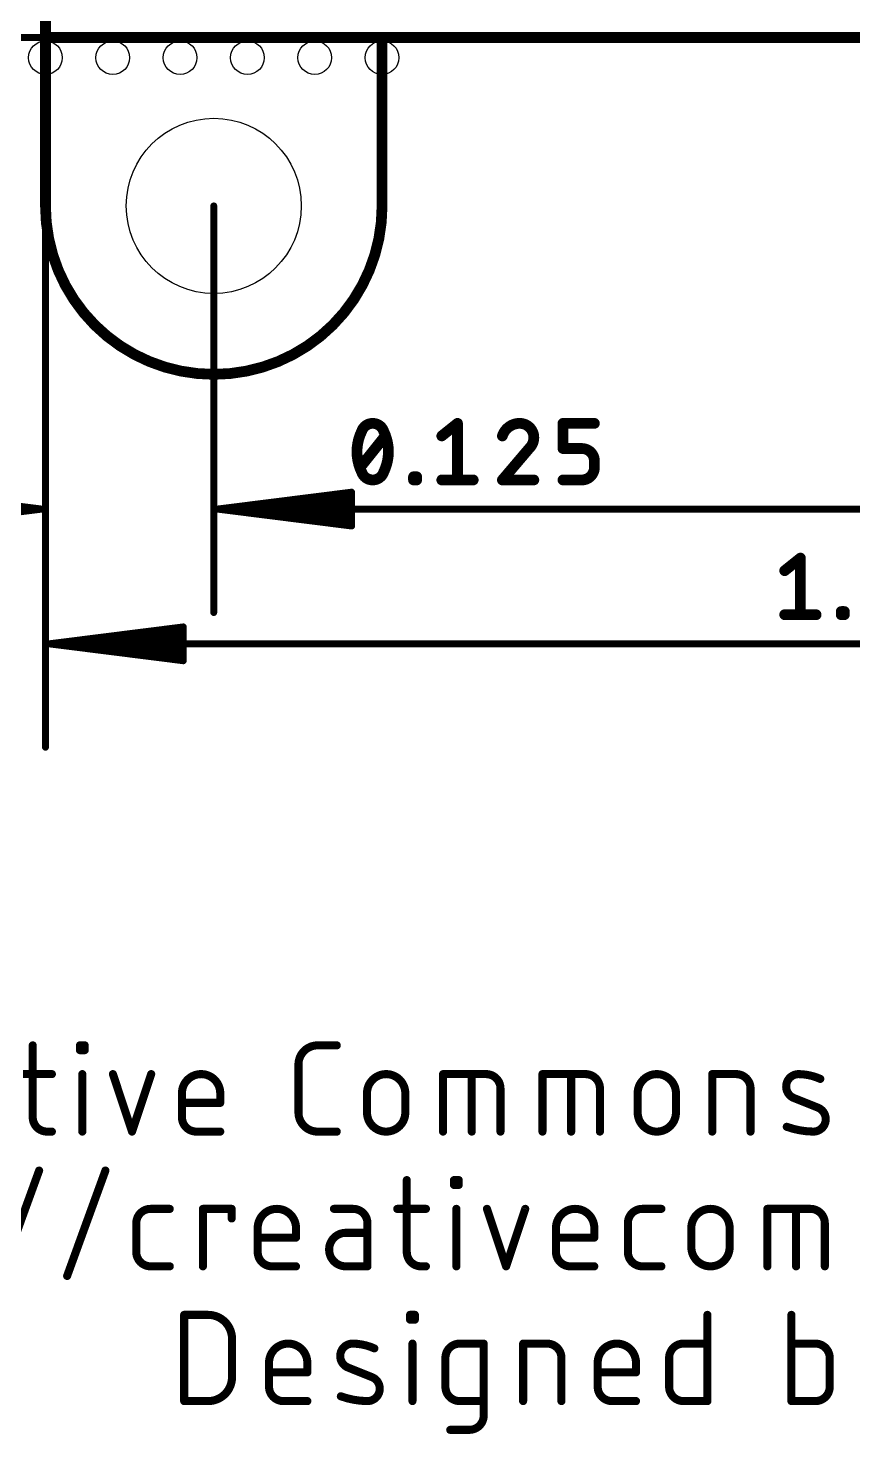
# Model space of a CAD drawing. Extents: x -29.2 to 57.4, y -20 to 37.1.
# Drawn here: x -0.33 to 15.23, y -19.97 to 6.53 of the extents above; entities that cross this region are included whole.
import ezdxf

# ---------------------------------------------------------------- set-up
doc = ezdxf.new("R2010")
doc.units = 0
for name, color, linetype in [('1', 12, 'CONTINUOUS'), ('16', 132, 'CONTINUOUS'), ('20', 31, 'CONTINUOUS'), ('23', 53, 'CONTINUOUS'), ('47', 253, 'CONTINUOUS'), ('51', 53, 'CONTINUOUS')]:
    doc.layers.add(name, color=color, linetype=linetype)

msp = doc.modelspace()

# ---------------------------------------------------------------- linework, layer by layer
at = {"layer": '1', "const_width": 0.2032}
for points in [[(0, 6.35), (0, 26.67)], [(35.56, 6.35), (0, 6.35)]]:
    msp.add_lwpolyline(points, dxfattribs=at)
at = {"layer": '1', "const_width": 0.1016}
for points in [[(0, 6.4008, 1), (0, 6.2992)], [(-0.0508, 6.35, 1), (0.0508, 6.35)]]:
    msp.add_lwpolyline(points, format="xyb", dxfattribs=at)
at = {"layer": '16', "const_width": 0.2032}
for points in [[(0, 6.35), (0, 26.67)], [(35.56, 6.35), (0, 6.35)]]:
    msp.add_lwpolyline(points, dxfattribs=at)
at = {"layer": '16', "const_width": 0.1016}
for points in [[(0, 6.4008, 1), (0, 6.2992)], [(-0.0508, 6.35, 1), (0.0508, 6.35)]]:
    msp.add_lwpolyline(points, format="xyb", dxfattribs=at)
at = {"layer": '20', "const_width": 0.2032}
for points in [[(0, 3.175), (0, 29.845)], [(6.35, 6.35), (6.35, 3.175)], [(29.21, 6.35), (6.35, 6.35)]]:
    msp.add_lwpolyline(points, dxfattribs=at)
at = {"layer": '20'}
for points, const_width in [([(6.4008, 6.35, 1), (6.2992, 6.35)], 0.1016), ([(6.35, 6.4008, 1), (6.35, 6.2992)], 0.1016), ([(0, 3.175, 0.4142), (3.175, 0)], 0.2032), ([(0.0508, 3.175, 1), (-0.0508, 3.175)], 0.1016), ([(-0.0508, 3.175, 1), (0.0508, 3.175)], 0.1016), ([(3.175, 0, 0.4142), (6.35, 3.175)], 0.2032), ([(6.4008, 3.175, 1), (6.2992, 3.175)], 0.1016), ([(6.2992, 3.175, 1), (6.4008, 3.175)], 0.1016), ([(3.175, 0.0508, 1), (3.175, -0.0508)], 0.1016), ([(3.175, -0.0508, 1), (3.175, 0.0508)], 0.1016)]:
    msp.add_lwpolyline(points, format="xyb", dxfattribs=dict(at, const_width=const_width))
for centre, radius in [((0, 5.969), 0.3175), ((1.27, 5.969), 0.3175), ((2.54, 5.969), 0.3175), ((3.81, 5.969), 0.3175), ((5.08, 5.969), 0.3175), ((6.35, 5.969), 0.3175), ((3.175, 3.175), 1.651)]:
    msp.add_circle(centre, radius, dxfattribs=at)
at = {"layer": '23'}
msp.add_point((3.175, 3.175), dxfattribs=at)
at = {"layer": '47'}
for points, const_width in [([(0, 6.35), (-9.57, 6.35)], 0.13), ([(6.35, 6.35), (-7.03, 6.35)], 0.13), ([(0, 6.35), (0, -7.03)], 0.13), ([(0, 3.175), (0, -4.49)], 0.13), ([(3.175, 3.175), (3.175, -4.49)], 0.13), ([(3.175, 3.175), (3.175, -4.49)], 0.13), ([(5.9359, -1.7538), (6.41, -1.1612)], 0.2032), ([(7.4768, -1.1612), (7.7731, -0.9241)], 0.2032), ([(7.7731, -0.9241), (7.7731, -1.9909)], 0.2032), ([(9.7628, -1.3982), (9.7628, -0.9241)], 0.2032), ([(9.7628, -0.9241), (10.3555, -0.9241)], 0.2032), ([(9.1236, -1.3982), (8.6198, -1.9909)], 0.2032), ([(10.1184, -1.3982), (9.7628, -1.3982)], 0.2032), ([(10.3555, -1.7538), (10.3555, -1.6353)], 0.2032), ([(6.9434, -1.9909), (6.9434, -1.9316)], 0.2032), ([(6.9434, -1.9316), (7.0027, -1.9316)], 0.2032), ([(7.0027, -1.9316), (7.0027, -1.9909)], 0.2032), ([(7.0027, -1.9909), (6.9434, -1.9909)], 0.2032), ([(7.4768, -1.9909), (8.0695, -1.9909)], 0.2032), ([(8.6198, -1.9909), (9.2125, -1.9909)], 0.2032), ([(9.7628, -1.9909), (10.1184, -1.9909)], 0.2032), ([(-0.065, -2.54), (-2.6, -2.2208)], 0.13), ([(-0.065, -2.54), (-2.6, -2.28)], 0.13), ([(-0.065, -2.54), (-2.6, -2.41)], 0.13), ([(3.24, -2.54), (5.775, -2.2208)], 0.13), ([(3.24, -2.54), (5.775, -2.2208)], 0.13), ([(3.24, -2.54), (5.775, -2.28)], 0.13), ([(3.24, -2.54), (5.775, -2.28)], 0.13), ([(3.24, -2.54), (5.775, -2.41)], 0.13), ([(3.24, -2.54), (5.775, -2.41)], 0.13), ([(5.775, -2.2208), (5.775, -2.8592)], 0.13), ([(5.775, -2.2208), (5.775, -2.8592)], 0.13), ([(-0.065, -2.54), (-5.2, -2.54)], 0.13), ([(-2.6, -2.8592), (-0.065, -2.54)], 0.13), ([(-2.6, -2.67), (-0.065, -2.54)], 0.13), ([(-2.6, -2.8), (-0.065, -2.54)], 0.13), ([(3.24, -2.54), (10.3183, -2.54)], 0.13), ([(5.775, -2.8592), (3.24, -2.54)], 0.13), ([(5.775, -2.67), (3.24, -2.54)], 0.13), ([(5.775, -2.8), (3.24, -2.54)], 0.13), ([(3.24, -2.54), (32.32, -2.54)], 0.13), ([(5.775, -2.8592), (3.24, -2.54)], 0.13), ([(5.775, -2.67), (3.24, -2.54)], 0.13), ([(5.775, -2.8), (3.24, -2.54)], 0.13), ([(13.9453, -3.7012), (14.2416, -3.4641)], 0.2032), ([(14.2416, -3.4641), (14.2416, -4.5309)], 0.2032), ([(13.9453, -4.5309), (14.538, -4.5309)], 0.2032), ([(15.0121, -4.5309), (15.0121, -4.4716)], 0.2032), ([(15.0121, -4.4716), (15.0714, -4.4716)], 0.2032), ([(15.0714, -4.5309), (15.0121, -4.5309)], 0.2032), ([(15.0714, -4.4716), (15.0714, -4.5309)], 0.2032), ([(0.065, -5.08), (2.6, -4.7608)], 0.13), ([(0.065, -5.08), (2.6, -4.82)], 0.13), ([(2.6, -4.7608), (2.6, -5.3992)], 0.13), ([(0.065, -5.08), (2.6, -4.95)], 0.13), ([(0.065, -5.08), (35.495, -5.08)], 0.13), ([(2.6, -5.3992), (0.065, -5.08)], 0.13), ([(2.6, -5.21), (0.065, -5.08)], 0.13), ([(2.6, -5.34), (0.065, -5.08)], 0.13)]:
    msp.add_lwpolyline(points, dxfattribs=dict(at, const_width=const_width))
for points, const_width in [([(0.0325, 6.35, 1), (-0.0325, 6.35)], 0.065), ([(0, 6.3175, 1), (0, 6.3825)], 0.065), ([(6.35, 6.3175, 1), (6.35, 6.3825)], 0.065), ([(0.0325, 3.175, 1), (-0.0325, 3.175)], 0.065), ([(3.2075, 3.175, 1), (3.1425, 3.175)], 0.065), ([(3.2075, 3.175, 1), (3.1425, 3.175)], 0.065), ([(5.9655, -1.0723, 0.1139), (5.8766, -1.4575)], 0.2032), ([(6.1729, -0.9241, 0.3205), (5.9655, -1.0723)], 0.2032), ([(5.9174, -1.0558, 1), (6.0136, -1.0887)], 0.1016), ([(6.0112, -1.0945, 1), (5.9198, -1.05)], 0.1016), ([(6.3804, -1.0723, 0.3205), (6.1729, -0.9241)], 0.2032), ([(6.1729, -0.8733, 1), (6.1729, -0.9749)], 0.1016), ([(6.1729, -0.9749, 1), (6.1729, -0.8733)], 0.1016), ([(6.4693, -1.4575, 0.1139), (6.3804, -1.0723)], 0.2032), ([(6.426, -1.05, 1), (6.3347, -1.0945)], 0.1016), ([(6.3323, -1.0887, 1), (6.4284, -1.0558)], 0.1016), ([(6.4497, -1.1929, 1), (6.3703, -1.1294)], 0.1016), ([(7.8239, -0.9241, 1), (7.7223, -0.9241)], 0.1016), ([(7.8049, -0.9638, 1), (7.7414, -0.8844)], 0.1016), ([(8.9458, -0.9241, 0.3252), (8.6198, -1.1612)], 0.2032), ([(9.2125, -1.1908, 0.4142), (8.9458, -0.9241)], 0.2032), ([(8.9458, -0.8733, 1), (8.9458, -0.9749)], 0.1016), ([(8.9458, -0.9749, 1), (8.9458, -0.8733)], 0.1016), ([(9.8136, -0.9241, 1), (9.712, -0.9241)], 0.1016), ([(9.7628, -0.8733, 1), (9.7628, -0.9749)], 0.1016), ([(10.3555, -0.9749, 1), (10.3555, -0.8733)], 0.1016), ([(7.4451, -1.1215, 1), (7.5085, -1.2008)], 0.1016), ([(8.5715, -1.1455, 1), (8.6681, -1.1768)], 0.1016), ([(9.0885, -1.3614, 1), (9.1586, -1.435)], 0.1016), ([(9.1236, -1.3982, 0.2053), (9.2125, -1.1908)], 0.2032), ([(9.1623, -1.4311, 1), (9.0848, -1.3653)], 0.1016), ([(9.2633, -1.1908, 1), (9.1617, -1.1908)], 0.1016), ([(9.1617, -1.1908, 1), (9.2633, -1.1908)], 0.1016), ([(9.7628, -1.3474, 1), (9.7628, -1.449)], 0.1016), ([(10.3555, -1.6353, 0.4142), (10.1184, -1.3982)], 0.2032), ([(10.1184, -1.3474, 1), (10.1184, -1.449)], 0.1016), ([(10.1184, -1.449, 1), (10.1184, -1.3474)], 0.1016), ([(5.8766, -1.4575, 0.1139), (5.9655, -1.8427)], 0.2032), ([(5.9274, -1.4575, 1), (5.8258, -1.4575)], 0.1016), ([(5.8258, -1.4575, 1), (5.9274, -1.4575)], 0.1016), ([(6.3804, -1.8427, 0.1139), (6.4693, -1.4575)], 0.2032), ([(6.5201, -1.4575, 1), (6.4185, -1.4575)], 0.1016), ([(6.4185, -1.4575, 1), (6.5201, -1.4575)], 0.1016), ([(9.712, -1.3982, 1), (9.8136, -1.3982)], 0.1016), ([(10.4063, -1.6353, 1), (10.3047, -1.6353)], 0.1016), ([(10.3047, -1.6353, 1), (10.4063, -1.6353)], 0.1016), ([(5.8962, -1.7221, 1), (5.9755, -1.7856)], 0.1016), ([(5.9655, -1.8427, 0.3205), (6.1729, -1.9909)], 0.2032), ([(6.0136, -1.8263, 1), (5.9174, -1.8592)], 0.1016), ([(5.9198, -1.865, 1), (6.0112, -1.8205)], 0.1016), ([(6.1729, -1.9909, 0.3205), (6.3804, -1.8427)], 0.2032), ([(6.3347, -1.8205, 1), (6.426, -1.865)], 0.1016), ([(6.4284, -1.8592, 1), (6.3323, -1.8263)], 0.1016), ([(6.9942, -1.9316, 1), (6.8926, -1.9316)], 0.1016), ([(6.9434, -1.8808, 1), (6.9434, -1.9824)], 0.1016), ([(7.0535, -1.9316, 1), (6.9519, -1.9316)], 0.1016), ([(7.0027, -1.9824, 1), (7.0027, -1.8808)], 0.1016), ([(10.1184, -1.9909, 0.4142), (10.3555, -1.7538)], 0.2032), ([(10.4063, -1.7538, 1), (10.3047, -1.7538)], 0.1016), ([(10.3047, -1.7538, 1), (10.4063, -1.7538)], 0.1016), ([(6.1729, -1.9401, 1), (6.1729, -2.0417)], 0.1016), ([(6.1729, -2.0417, 1), (6.1729, -1.9401)], 0.1016), ([(6.9434, -1.9401, 1), (6.9434, -2.0417)], 0.1016), ([(6.8926, -1.9909, 1), (6.9942, -1.9909)], 0.1016), ([(6.9519, -1.9909, 1), (7.0535, -1.9909)], 0.1016), ([(7.0027, -2.0417, 1), (7.0027, -1.9401)], 0.1016), ([(7.4768, -1.9401, 1), (7.4768, -2.0417)], 0.1016), ([(7.7223, -1.9909, 1), (7.8239, -1.9909)], 0.1016), ([(8.0695, -2.0417, 1), (8.0695, -1.9401)], 0.1016), ([(8.6198, -1.9401, 1), (8.6198, -2.0417)], 0.1016), ([(8.5811, -1.958, 1), (8.6585, -2.0238)], 0.1016), ([(9.2125, -2.0417, 1), (9.2125, -1.9401)], 0.1016), ([(9.7628, -1.9401, 1), (9.7628, -2.0417)], 0.1016), ([(10.1184, -1.9401, 1), (10.1184, -2.0417)], 0.1016), ([(10.1184, -2.0417, 1), (10.1184, -1.9401)], 0.1016), ([(5.8075, -2.2208, 1), (5.7425, -2.2208)], 0.065), ([(5.8075, -2.2208, 1), (5.7425, -2.2208)], 0.065), ([(5.7791, -2.253, 1), (5.7709, -2.1885)], 0.065), ([(5.7791, -2.253, 1), (5.7709, -2.1885)], 0.065), ([(5.7783, -2.3123, 1), (5.7717, -2.2477)], 0.065), ([(5.7783, -2.3123, 1), (5.7717, -2.2477)], 0.065), ([(5.7767, -2.4425, 1), (5.7733, -2.3775)], 0.065), ([(5.7767, -2.4425, 1), (5.7733, -2.3775)], 0.065), ([(-0.0609, -2.5722, 1), (-0.0691, -2.5078)], 0.065), ([(-0.0691, -2.5722, 1), (-0.0609, -2.5078)], 0.065), ([(-0.0617, -2.5723, 1), (-0.0683, -2.5077)], 0.065), ([(-0.0683, -2.5723, 1), (-0.0617, -2.5077)], 0.065), ([(-0.0667, -2.5725, 1), (-0.0633, -2.5075)], 0.065), ([(-0.0633, -2.5725, 1), (-0.0667, -2.5075)], 0.065), ([(-0.065, -2.5725, 1), (-0.065, -2.5075)], 0.065), ([(3.24, -2.5075, 1), (3.24, -2.5725)], 0.065), ([(3.2441, -2.5078, 1), (3.2359, -2.5722)], 0.065), ([(3.2383, -2.5075, 1), (3.2417, -2.5725)], 0.065), ([(3.2417, -2.5075, 1), (3.2383, -2.5725)], 0.065), ([(3.2433, -2.5077, 1), (3.2367, -2.5723)], 0.065), ([(3.24, -2.5075, 1), (3.24, -2.5725)], 0.065), ([(3.2441, -2.5078, 1), (3.2359, -2.5722)], 0.065), ([(3.2383, -2.5075, 1), (3.2417, -2.5725)], 0.065), ([(3.2417, -2.5075, 1), (3.2383, -2.5725)], 0.065), ([(3.2433, -2.5077, 1), (3.2367, -2.5723)], 0.065), ([(3.2367, -2.5077, 1), (3.2433, -2.5723)], 0.065), ([(3.2367, -2.5077, 1), (3.2433, -2.5723)], 0.065), ([(3.2359, -2.5078, 1), (3.2441, -2.5722)], 0.065), ([(3.2359, -2.5078, 1), (3.2441, -2.5722)], 0.065), ([(5.7733, -2.7025, 1), (5.7767, -2.6375)], 0.065), ([(5.7733, -2.7025, 1), (5.7767, -2.6375)], 0.065), ([(10.3183, -2.5725, 1), (10.3183, -2.5075)], 0.065), ([(5.7425, -2.8592, 1), (5.8075, -2.8592)], 0.065), ([(5.7425, -2.8592, 1), (5.8075, -2.8592)], 0.065), ([(5.7709, -2.8915, 1), (5.7791, -2.827)], 0.065), ([(5.7709, -2.8915, 1), (5.7791, -2.827)], 0.065), ([(5.7717, -2.8323, 1), (5.7783, -2.7677)], 0.065), ([(5.7717, -2.8323, 1), (5.7783, -2.7677)], 0.065), ([(14.2924, -3.4641, 1), (14.1908, -3.4641)], 0.1016), ([(14.2734, -3.5038, 1), (14.2099, -3.4244)], 0.1016), ([(13.9136, -3.6615, 1), (13.977, -3.7408)], 0.1016), ([(-0.0325, -4.49, 1), (0.0325, -4.49)], 0.065), ([(3.1425, -4.49, 1), (3.2075, -4.49)], 0.065), ([(3.1425, -4.49, 1), (3.2075, -4.49)], 0.065), ([(13.9453, -4.4801, 1), (13.9453, -4.5817)], 0.1016), ([(14.1908, -4.5309, 1), (14.2924, -4.5309)], 0.1016), ([(14.538, -4.5817, 1), (14.538, -4.4801)], 0.1016), ([(15.0629, -4.4716, 1), (14.9613, -4.4716)], 0.1016), ([(15.0121, -4.4208, 1), (15.0121, -4.5224)], 0.1016), ([(15.0121, -4.4801, 1), (15.0121, -4.5817)], 0.1016), ([(14.9613, -4.5309, 1), (15.0629, -4.5309)], 0.1016), ([(15.1222, -4.4716, 1), (15.0206, -4.4716)], 0.1016), ([(15.0206, -4.5309, 1), (15.1222, -4.5309)], 0.1016), ([(15.0714, -4.5224, 1), (15.0714, -4.4208)], 0.1016), ([(15.0714, -4.5817, 1), (15.0714, -4.4801)], 0.1016), ([(2.6325, -4.7608, 1), (2.5675, -4.7608)], 0.065), ([(2.6041, -4.793, 1), (2.5959, -4.7285)], 0.065), ([(2.6033, -4.8523, 1), (2.5967, -4.7877)], 0.065), ([(0.065, -5.0475, 1), (0.065, -5.1125)], 0.065), ([(0.0691, -5.0478, 1), (0.0609, -5.1122)], 0.065), ([(0.0633, -5.0475, 1), (0.0667, -5.1125)], 0.065), ([(0.0667, -5.0475, 1), (0.0633, -5.1125)], 0.065), ([(0.0683, -5.0477, 1), (0.0617, -5.1123)], 0.065), ([(0.0617, -5.0477, 1), (0.0683, -5.1123)], 0.065), ([(0.0609, -5.0478, 1), (0.0691, -5.1122)], 0.065), ([(2.6017, -4.9825, 1), (2.5983, -4.9175)], 0.065), ([(2.5967, -5.3723, 1), (2.6033, -5.3077)], 0.065), ([(2.5983, -5.2425, 1), (2.6017, -5.1775)], 0.065), ([(2.5675, -5.3992, 1), (2.6325, -5.3992)], 0.065), ([(2.5959, -5.4315, 1), (2.6041, -5.367)], 0.065), ([(-0.0325, -7.03, 1), (0.0325, -7.03)], 0.065)]:
    msp.add_lwpolyline(points, format="xyb", dxfattribs=dict(at, const_width=const_width))
at = {"layer": '51', "const_width": 0.1524}
for points in [[(-0.2403, -12.6492), (-0.2403, -14.0039)], [(0.6501, -12.7395), (0.6501, -12.6492)], [(0.6501, -12.6492), (0.7404, -12.6492)], [(0.7404, -12.7395), (0.6501, -12.7395)], [(0.7404, -12.6492), (0.7404, -12.7395)], [(5.1341, -12.6492), (5.4953, -12.6492)], [(4.7728, -13.9136), (4.7728, -13.0104)], [(-0.4209, -13.1911), (0.1209, -13.1911)], [(0.6953, -14.2748), (0.6953, -13.1911)], [(1.2719, -13.1911), (1.6331, -14.2748)], [(1.6331, -14.2748), (1.9944, -13.1911)], [(7.5001, -14.2748), (7.5001, -13.1911)], [(7.5001, -13.1911), (8.3129, -13.1911)], [(8.0419, -14.2748), (8.0419, -13.1911)], [(9.3758, -14.2748), (9.3758, -13.1911)], [(9.3758, -13.1911), (10.1886, -13.1911)], [(9.9177, -14.2748), (9.9177, -13.1911)], [(12.5785, -14.2748), (12.5785, -13.1911)], [(12.5785, -13.1911), (13.03, -13.1911)], [(2.5745, -14.0039), (2.5745, -13.5523)], [(3.297, -13.5523), (3.297, -13.7329)], [(6.0655, -13.9136), (6.0655, -13.5523)], [(6.788, -13.5523), (6.788, -13.9136)], [(8.5838, -13.462), (8.5838, -14.2748)], [(10.4596, -13.462), (10.4596, -14.2748)], [(11.1717, -13.9136), (11.1717, -13.5523)], [(11.8942, -13.5523), (11.8942, -13.9136)], [(13.301, -13.462), (13.301, -14.2748)], [(3.297, -13.7329), (2.5745, -13.7329)], [(14.5723, -13.8232), (14.1208, -13.6426)], [(0.0306, -14.2748), (0.1209, -14.2748)], [(3.297, -14.2748), (2.8454, -14.2748)], [(5.4953, -14.2748), (5.1341, -14.2748)], [(-0.8419, -16.9954), (-0.1194, -15.0086)], [(0.4086, -16.9954), (1.1311, -15.0086)], [(6.8162, -15.1892), (6.8162, -16.5439)], [(7.7066, -15.2795), (7.7066, -15.1892)], [(7.7066, -15.1892), (7.7969, -15.1892)], [(7.7969, -15.2795), (7.7066, -15.2795)], [(7.7969, -15.1892), (7.7969, -15.2795)], [(1.9839, -15.7311), (2.3451, -15.7311)], [(2.9702, -16.8148), (2.9702, -15.7311)], [(2.9702, -15.7311), (3.5121, -15.7311)], [(3.5121, -15.7311), (3.5121, -15.9117)], [(5.8027, -15.7311), (5.4415, -15.7311)], [(6.6356, -15.7311), (7.1774, -15.7311)], [(7.7518, -16.8148), (7.7518, -15.7311)], [(8.3284, -15.7311), (8.6897, -16.8148)], [(8.6897, -16.8148), (9.0509, -15.7311)], [(11.2584, -15.7311), (11.6197, -15.7311)], [(13.6187, -16.8148), (13.6187, -15.7311)], [(13.6187, -15.7311), (14.4315, -15.7311)], [(14.1606, -16.8148), (14.1606, -15.7311)], [(1.713, -16.5439), (1.713, -16.002)], [(4.0038, -16.5439), (4.0038, -16.0923)], [(4.7263, -16.0923), (4.7263, -16.2729)], [(6.0737, -16.1826), (5.6673, -16.1826)], [(6.0737, -16.8148), (6.0737, -16.002)], [(9.631, -16.5439), (9.631, -16.0923)], [(10.3535, -16.0923), (10.3535, -16.2729)], [(10.9875, -16.5439), (10.9875, -16.002)], [(12.1841, -16.4536), (12.1841, -16.0923)], [(12.9066, -16.0923), (12.9066, -16.4536)], [(14.7025, -16.002), (14.7025, -16.8148)], [(4.7263, -16.2729), (4.0038, -16.2729)], [(10.3535, -16.2729), (9.631, -16.2729)], [(2.3451, -16.8148), (1.9839, -16.8148)], [(4.7263, -16.8148), (4.2747, -16.8148)], [(5.6673, -16.8148), (6.0737, -16.8148)], [(7.0871, -16.8148), (7.1774, -16.8148)], [(10.3535, -16.8148), (9.9019, -16.8148)], [(11.6197, -16.8148), (11.2584, -16.8148)], [(2.6162, -19.3548), (2.6162, -17.7292)], [(2.6162, -17.7292), (3.0678, -17.7292)], [(6.8783, -17.8195), (6.8783, -17.7292)], [(6.8783, -17.7292), (6.9686, -17.7292)], [(6.9686, -17.8195), (6.8783, -17.8195)], [(6.9686, -17.7292), (6.9686, -17.8195)], [(12.4878, -17.7292), (12.4878, -19.3548)], [(14.0725, -17.7292), (14.0725, -19.3548)], [(3.5193, -18.1808), (3.5193, -18.9032)], [(6.9235, -19.3548), (6.9235, -18.2711)], [(7.8158, -18.2711), (8.2674, -18.2711)], [(8.2674, -18.2711), (8.2674, -19.6257)], [(9.0111, -19.3548), (9.0111, -18.2711)], [(9.0111, -18.2711), (9.4627, -18.2711)], [(12.0362, -18.2711), (12.4878, -18.2711)], [(14.5241, -18.2711), (14.0725, -18.2711)], [(7.5449, -19.0839), (7.5449, -18.542)], [(9.7336, -18.542), (9.7336, -19.3548)], [(11.7653, -19.0839), (11.7653, -18.542)], [(14.795, -19.0839), (14.795, -18.542)], [(4.2175, -19.0839), (4.2175, -18.6323)], [(4.94, -18.8129), (4.2175, -18.8129)], [(4.94, -18.6323), (4.94, -18.8129)], [(6.1593, -18.9032), (5.7077, -18.7226)], [(10.4179, -19.0839), (10.4179, -18.6323)], [(11.1404, -18.8129), (10.4179, -18.8129)], [(11.1404, -18.6323), (11.1404, -18.8129)], [(3.0678, -19.3548), (2.6162, -19.3548)], [(4.94, -19.3548), (4.4885, -19.3548)], [(8.2674, -19.3548), (7.8158, -19.3548)], [(11.1404, -19.3548), (10.6888, -19.3548)], [(12.4878, -19.3548), (12.0362, -19.3548)], [(14.0725, -19.3548), (14.5241, -19.3548)], [(7.9964, -19.8967), (7.6352, -19.8967)]]:
    msp.add_lwpolyline(points, dxfattribs=at)
at = {"layer": '51'}
for points, const_width in [([(-0.2022, -12.6492, 1), (-0.2784, -12.6492)], 0.0762), ([(0.6882, -12.6492, 1), (0.612, -12.6492)], 0.0762), ([(0.6501, -12.6111, 1), (0.6501, -12.6873)], 0.0762), ([(0.6501, -12.7014, 1), (0.6501, -12.7776)], 0.0762), ([(0.612, -12.7395, 1), (0.6882, -12.7395)], 0.0762), ([(0.7785, -12.6492, 1), (0.7023, -12.6492)], 0.0762), ([(0.7023, -12.7395, 1), (0.7785, -12.7395)], 0.0762), ([(0.7404, -12.6873, 1), (0.7404, -12.6111)], 0.0762), ([(0.7404, -12.7776, 1), (0.7404, -12.7014)], 0.0762), ([(5.1341, -12.6492, 0.4142), (4.7728, -13.0104)], 0.1524), ([(5.1341, -12.6111, 1), (5.1341, -12.6873)], 0.0762), ([(5.1341, -12.6873, 1), (5.1341, -12.6111)], 0.0762), ([(5.4953, -12.6873, 1), (5.4953, -12.6111)], 0.0762), ([(4.8109, -13.0104, 1), (4.7347, -13.0104)], 0.0762), ([(4.7347, -13.0104, 1), (4.8109, -13.0104)], 0.0762), ([(0.1209, -13.2292, 1), (0.1209, -13.153)], 0.0762), ([(0.7334, -13.1911, 1), (0.6572, -13.1911)], 0.0762), ([(1.308, -13.179, 1), (1.2358, -13.2031)], 0.0762), ([(2.0305, -13.2031, 1), (1.9582, -13.179)], 0.0762), ([(3.297, -13.5523, 1), (2.5745, -13.5523)], 0.1524), ([(6.788, -13.5523, 1), (6.0655, -13.5523)], 0.1524), ([(7.5382, -13.1911, 1), (7.462, -13.1911)], 0.0762), ([(7.5001, -13.153, 1), (7.5001, -13.2292)], 0.0762), ([(8.08, -13.1911, 1), (8.0038, -13.1911)], 0.0762), ([(8.5838, -13.462, 0.4142), (8.3129, -13.1911)], 0.1524), ([(8.3129, -13.153, 1), (8.3129, -13.2292)], 0.0762), ([(8.3129, -13.2292, 1), (8.3129, -13.153)], 0.0762), ([(9.4139, -13.1911, 1), (9.3377, -13.1911)], 0.0762), ([(9.3758, -13.153, 1), (9.3758, -13.2292)], 0.0762), ([(9.9558, -13.1911, 1), (9.8796, -13.1911)], 0.0762), ([(10.4596, -13.462, 0.4142), (10.1886, -13.1911)], 0.1524), ([(10.1886, -13.153, 1), (10.1886, -13.2292)], 0.0762), ([(10.1886, -13.2292, 1), (10.1886, -13.153)], 0.0762), ([(11.8942, -13.5523, 1), (11.1717, -13.5523)], 0.1524), ([(12.6166, -13.1911, 1), (12.5404, -13.1911)], 0.0762), ([(12.5785, -13.153, 1), (12.5785, -13.2292)], 0.0762), ([(13.301, -13.462, 0.4142), (13.03, -13.1911)], 0.1524), ([(13.03, -13.153, 1), (13.03, -13.2292)], 0.0762), ([(13.03, -13.2292, 1), (13.03, -13.153)], 0.0762), ([(14.2111, -13.1911, 0.8318), (14.1208, -13.6426)], 0.1524), ([(14.2116, -13.153, 1), (14.2105, -13.2292)], 0.0762), ([(14.6175, -13.2814, 0.1026), (14.2111, -13.1911)], 0.1524), ([(14.2105, -13.2292, 1), (14.2116, -13.153)], 0.0762), ([(14.6018, -13.3161, 1), (14.6331, -13.2466)], 0.0762), ([(2.6126, -13.5523, 1), (2.5364, -13.5523)], 0.0762), ([(2.5364, -13.5523, 1), (2.6126, -13.5523)], 0.0762), ([(3.3351, -13.5523, 1), (3.2589, -13.5523)], 0.0762), ([(3.2589, -13.5523, 1), (3.3351, -13.5523)], 0.0762), ([(6.1036, -13.5523, 1), (6.0274, -13.5523)], 0.0762), ([(6.0274, -13.5523, 1), (6.1036, -13.5523)], 0.0762), ([(6.8261, -13.5523, 1), (6.7499, -13.5523)], 0.0762), ([(6.7499, -13.5523, 1), (6.8261, -13.5523)], 0.0762), ([(8.6219, -13.462, 1), (8.5457, -13.462)], 0.0762), ([(8.5457, -13.462, 1), (8.6219, -13.462)], 0.0762), ([(10.4977, -13.462, 1), (10.4215, -13.462)], 0.0762), ([(10.4215, -13.462, 1), (10.4977, -13.462)], 0.0762), ([(11.2098, -13.5523, 1), (11.1336, -13.5523)], 0.0762), ([(11.1336, -13.5523, 1), (11.2098, -13.5523)], 0.0762), ([(11.9323, -13.5523, 1), (11.8561, -13.5523)], 0.0762), ([(11.8561, -13.5523, 1), (11.9323, -13.5523)], 0.0762), ([(13.3391, -13.462, 1), (13.2629, -13.462)], 0.0762), ([(13.2629, -13.462, 1), (13.3391, -13.462)], 0.0762), ([(2.5745, -13.6948, 1), (2.5745, -13.771)], 0.0762), ([(3.2589, -13.7329, 1), (3.3351, -13.7329)], 0.0762), ([(3.297, -13.771, 1), (3.297, -13.6948)], 0.0762), ([(14.1349, -13.6073, 1), (14.1066, -13.678)], 0.0762), ([(14.1066, -13.678, 1), (14.1349, -13.6072)], 0.0762), ([(14.482, -14.2748, 0.8318), (14.5723, -13.8232)], 0.1524), ([(14.5865, -13.7879, 1), (14.5582, -13.8586)], 0.0762), ([(14.5582, -13.8586, 1), (14.5865, -13.7879)], 0.0762), ([(-0.2403, -14.0039, 0.4142), (0.0306, -14.2748)], 0.1524), ([(-0.2022, -14.0039, 1), (-0.2784, -14.0039)], 0.0762), ([(-0.2784, -14.0039, 1), (-0.2022, -14.0039)], 0.0762), ([(2.5745, -14.0039, 0.4142), (2.8454, -14.2748)], 0.1524), ([(2.6126, -14.0039, 1), (2.5364, -14.0039)], 0.0762), ([(2.5364, -14.0039, 1), (2.6126, -14.0039)], 0.0762), ([(4.7728, -13.9136, 0.4142), (5.1341, -14.2748)], 0.1524), ([(4.8109, -13.9136, 1), (4.7347, -13.9136)], 0.0762), ([(4.7347, -13.9136, 1), (4.8109, -13.9136)], 0.0762), ([(6.0655, -13.9136, 1), (6.788, -13.9136)], 0.1524), ([(6.1036, -13.9136, 1), (6.0274, -13.9136)], 0.0762), ([(6.0274, -13.9136, 1), (6.1036, -13.9136)], 0.0762), ([(6.8261, -13.9136, 1), (6.7499, -13.9136)], 0.0762), ([(6.7499, -13.9136, 1), (6.8261, -13.9136)], 0.0762), ([(11.1717, -13.9136, 1), (11.8942, -13.9136)], 0.1524), ([(11.2098, -13.9136, 1), (11.1336, -13.9136)], 0.0762), ([(11.1336, -13.9136, 1), (11.2098, -13.9136)], 0.0762), ([(11.9323, -13.9136, 1), (11.8561, -13.9136)], 0.0762), ([(11.8561, -13.9136, 1), (11.9323, -13.9136)], 0.0762), ([(0.0306, -14.2367, 1), (0.0306, -14.3129)], 0.0762), ([(0.0306, -14.3129, 1), (0.0306, -14.2367)], 0.0762), ([(0.1209, -14.3129, 1), (0.1209, -14.2367)], 0.0762), ([(0.6572, -14.2748, 1), (0.7334, -14.2748)], 0.0762), ([(1.597, -14.2628, 1), (1.6693, -14.2868)], 0.0762), ([(1.597, -14.2868, 1), (1.6693, -14.2628)], 0.0762), ([(2.8454, -14.2367, 1), (2.8454, -14.3129)], 0.0762), ([(2.8454, -14.3129, 1), (2.8454, -14.2367)], 0.0762), ([(3.297, -14.3129, 1), (3.297, -14.2367)], 0.0762), ([(5.1341, -14.2367, 1), (5.1341, -14.3129)], 0.0762), ([(5.1341, -14.3129, 1), (5.1341, -14.2367)], 0.0762), ([(5.4953, -14.3129, 1), (5.4953, -14.2367)], 0.0762), ([(7.462, -14.2748, 1), (7.5382, -14.2748)], 0.0762), ([(8.0038, -14.2748, 1), (8.08, -14.2748)], 0.0762), ([(8.5457, -14.2748, 1), (8.6219, -14.2748)], 0.0762), ([(9.3377, -14.2748, 1), (9.4139, -14.2748)], 0.0762), ([(9.8796, -14.2748, 1), (9.9558, -14.2748)], 0.0762), ([(10.4215, -14.2748, 1), (10.4977, -14.2748)], 0.0762), ([(12.5404, -14.2748, 1), (12.6166, -14.2748)], 0.0762), ([(13.2629, -14.2748, 1), (13.3391, -14.2748)], 0.0762), ([(13.9982, -14.1486, 1), (13.9724, -14.2203)], 0.0762), ([(13.9853, -14.1845, 0.083), (14.482, -14.2748)], 0.1524), ([(14.4825, -14.2367, 1), (14.4815, -14.3129)], 0.0762), ([(14.4815, -14.3129, 1), (14.4825, -14.2367)], 0.0762), ([(-0.0836, -15.0216, 1), (-0.1552, -14.9956)], 0.0762), ([(1.1669, -15.0216, 1), (1.0953, -14.9956)], 0.0762), ([(6.8543, -15.1892, 1), (6.7781, -15.1892)], 0.0762), ([(7.7447, -15.1892, 1), (7.6685, -15.1892)], 0.0762), ([(7.7066, -15.1511, 1), (7.7066, -15.2273)], 0.0762), ([(7.7066, -15.2414, 1), (7.7066, -15.3176)], 0.0762), ([(7.6685, -15.2795, 1), (7.7447, -15.2795)], 0.0762), ([(7.835, -15.1892, 1), (7.7588, -15.1892)], 0.0762), ([(7.7588, -15.2795, 1), (7.835, -15.2795)], 0.0762), ([(7.7969, -15.2273, 1), (7.7969, -15.1511)], 0.0762), ([(7.7969, -15.3176, 1), (7.7969, -15.2414)], 0.0762), ([(1.9839, -15.7311, 0.4142), (1.713, -16.002)], 0.1524), ([(1.9839, -15.693, 1), (1.9839, -15.7692)], 0.0762), ([(1.9839, -15.7692, 1), (1.9839, -15.693)], 0.0762), ([(2.3451, -15.7692, 1), (2.3451, -15.693)], 0.0762), ([(3.0083, -15.7311, 1), (2.9321, -15.7311)], 0.0762), ([(2.9702, -15.693, 1), (2.9702, -15.7692)], 0.0762), ([(3.5502, -15.7311, 1), (3.474, -15.7311)], 0.0762), ([(3.474, -15.9117, 1), (3.5502, -15.9117)], 0.0762), ([(3.5121, -15.7692, 1), (3.5121, -15.693)], 0.0762), ([(4.7263, -16.0923, 1), (4.0038, -16.0923)], 0.1524), ([(5.4415, -15.693, 1), (5.4415, -15.7692)], 0.0762), ([(6.0737, -16.002, 0.4142), (5.8027, -15.7311)], 0.1524), ([(5.8027, -15.693, 1), (5.8027, -15.7692)], 0.0762), ([(5.8027, -15.7692, 1), (5.8027, -15.693)], 0.0762), ([(6.6356, -15.693, 1), (6.6356, -15.7692)], 0.0762), ([(7.1774, -15.7692, 1), (7.1774, -15.693)], 0.0762), ([(7.7899, -15.7311, 1), (7.7137, -15.7311)], 0.0762), ([(8.3646, -15.719, 1), (8.2923, -15.7431)], 0.0762), ([(9.087, -15.7431, 1), (9.0148, -15.719)], 0.0762), ([(10.3535, -16.0923, 1), (9.631, -16.0923)], 0.1524), ([(11.2584, -15.7311, 0.4142), (10.9875, -16.002)], 0.1524), ([(11.2584, -15.693, 1), (11.2584, -15.7692)], 0.0762), ([(11.2584, -15.7692, 1), (11.2584, -15.693)], 0.0762), ([(11.6197, -15.7692, 1), (11.6197, -15.693)], 0.0762), ([(12.9066, -16.0923, 1), (12.1841, -16.0923)], 0.1524), ([(13.6568, -15.7311, 1), (13.5806, -15.7311)], 0.0762), ([(13.6187, -15.693, 1), (13.6187, -15.7692)], 0.0762), ([(14.1987, -15.7311, 1), (14.1225, -15.7311)], 0.0762), ([(14.7025, -16.002, 0.4142), (14.4315, -15.7311)], 0.1524), ([(14.4315, -15.693, 1), (14.4315, -15.7692)], 0.0762), ([(14.4315, -15.7692, 1), (14.4315, -15.693)], 0.0762), ([(1.7511, -16.002, 1), (1.6749, -16.002)], 0.0762), ([(1.6749, -16.002, 1), (1.7511, -16.002)], 0.0762), ([(4.0419, -16.0923, 1), (3.9657, -16.0923)], 0.0762), ([(3.9657, -16.0923, 1), (4.0419, -16.0923)], 0.0762), ([(4.7644, -16.0923, 1), (4.6882, -16.0923)], 0.0762), ([(4.6882, -16.0923, 1), (4.7644, -16.0923)], 0.0762), ([(5.6673, -16.1826, 1), (5.6673, -16.8148)], 0.1524), ([(5.6673, -16.1445, 1), (5.6673, -16.2207)], 0.0762), ([(5.6673, -16.2207, 1), (5.6673, -16.1445)], 0.0762), ([(6.1118, -16.002, 1), (6.0356, -16.002)], 0.0762), ([(6.0356, -16.002, 1), (6.1118, -16.002)], 0.0762), ([(6.0737, -16.2207, 1), (6.0737, -16.1445)], 0.0762), ([(9.6691, -16.0923, 1), (9.5929, -16.0923)], 0.0762), ([(9.5929, -16.0923, 1), (9.6691, -16.0923)], 0.0762), ([(10.3916, -16.0923, 1), (10.3154, -16.0923)], 0.0762), ([(10.3154, -16.0923, 1), (10.3916, -16.0923)], 0.0762), ([(11.0256, -16.002, 1), (10.9494, -16.002)], 0.0762), ([(10.9494, -16.002, 1), (11.0256, -16.002)], 0.0762), ([(12.2222, -16.0923, 1), (12.146, -16.0923)], 0.0762), ([(12.146, -16.0923, 1), (12.2222, -16.0923)], 0.0762), ([(12.9447, -16.0923, 1), (12.8685, -16.0923)], 0.0762), ([(12.8685, -16.0923, 1), (12.9447, -16.0923)], 0.0762), ([(14.7406, -16.002, 1), (14.6644, -16.002)], 0.0762), ([(14.6644, -16.002, 1), (14.7406, -16.002)], 0.0762), ([(4.0038, -16.2348, 1), (4.0038, -16.311)], 0.0762), ([(4.6882, -16.2729, 1), (4.7644, -16.2729)], 0.0762), ([(4.7263, -16.311, 1), (4.7263, -16.2348)], 0.0762), ([(9.631, -16.2348, 1), (9.631, -16.311)], 0.0762), ([(10.3154, -16.2729, 1), (10.3916, -16.2729)], 0.0762), ([(10.3535, -16.311, 1), (10.3535, -16.2348)], 0.0762), ([(12.1841, -16.4536, 1), (12.9066, -16.4536)], 0.1524), ([(12.2222, -16.4536, 1), (12.146, -16.4536)], 0.0762), ([(12.146, -16.4536, 1), (12.2222, -16.4536)], 0.0762), ([(12.9447, -16.4536, 1), (12.8685, -16.4536)], 0.0762), ([(12.8685, -16.4536, 1), (12.9447, -16.4536)], 0.0762), ([(1.713, -16.5439, 0.4142), (1.9839, -16.8148)], 0.1524), ([(1.7511, -16.5439, 1), (1.6749, -16.5439)], 0.0762), ([(1.6749, -16.5439, 1), (1.7511, -16.5439)], 0.0762), ([(4.0038, -16.5439, 0.4142), (4.2747, -16.8148)], 0.1524), ([(4.0419, -16.5439, 1), (3.9657, -16.5439)], 0.0762), ([(3.9657, -16.5439, 1), (4.0419, -16.5439)], 0.0762), ([(6.8162, -16.5439, 0.4142), (7.0871, -16.8148)], 0.1524), ([(6.8543, -16.5439, 1), (6.7781, -16.5439)], 0.0762), ([(6.7781, -16.5439, 1), (6.8543, -16.5439)], 0.0762), ([(9.631, -16.5439, 0.4142), (9.9019, -16.8148)], 0.1524), ([(9.6691, -16.5439, 1), (9.5929, -16.5439)], 0.0762), ([(9.5929, -16.5439, 1), (9.6691, -16.5439)], 0.0762), ([(10.9875, -16.5439, 0.4142), (11.2584, -16.8148)], 0.1524), ([(11.0256, -16.5439, 1), (10.9494, -16.5439)], 0.0762), ([(10.9494, -16.5439, 1), (11.0256, -16.5439)], 0.0762), ([(0.3728, -16.9824, 1), (0.4444, -17.0084)], 0.0762), ([(1.9839, -16.7767, 1), (1.9839, -16.8529)], 0.0762), ([(1.9839, -16.8529, 1), (1.9839, -16.7767)], 0.0762), ([(2.3451, -16.8529, 1), (2.3451, -16.7767)], 0.0762), ([(2.9321, -16.8148, 1), (3.0083, -16.8148)], 0.0762), ([(4.2747, -16.7767, 1), (4.2747, -16.8529)], 0.0762), ([(4.2747, -16.8529, 1), (4.2747, -16.7767)], 0.0762), ([(4.7263, -16.8529, 1), (4.7263, -16.7767)], 0.0762), ([(5.6673, -16.7767, 1), (5.6673, -16.8529)], 0.0762), ([(5.6673, -16.8529, 1), (5.6673, -16.7767)], 0.0762), ([(6.0356, -16.8148, 1), (6.1118, -16.8148)], 0.0762), ([(6.0737, -16.8529, 1), (6.0737, -16.7767)], 0.0762), ([(7.0871, -16.7767, 1), (7.0871, -16.8529)], 0.0762), ([(7.0871, -16.8529, 1), (7.0871, -16.7767)], 0.0762), ([(7.1774, -16.8529, 1), (7.1774, -16.7767)], 0.0762), ([(7.7137, -16.8148, 1), (7.7899, -16.8148)], 0.0762), ([(8.6535, -16.8028, 1), (8.7258, -16.8268)], 0.0762), ([(8.6535, -16.8268, 1), (8.7258, -16.8028)], 0.0762), ([(9.9019, -16.7767, 1), (9.9019, -16.8529)], 0.0762), ([(9.9019, -16.8529, 1), (9.9019, -16.7767)], 0.0762), ([(10.3535, -16.8529, 1), (10.3535, -16.7767)], 0.0762), ([(11.2584, -16.7767, 1), (11.2584, -16.8529)], 0.0762), ([(11.2584, -16.8529, 1), (11.2584, -16.7767)], 0.0762), ([(11.6197, -16.8529, 1), (11.6197, -16.7767)], 0.0762), ([(13.5806, -16.8148, 1), (13.6568, -16.8148)], 0.0762), ([(14.1225, -16.8148, 1), (14.1987, -16.8148)], 0.0762), ([(14.6644, -16.8148, 1), (14.7406, -16.8148)], 0.0762), ([(2.6543, -17.7292, 1), (2.5781, -17.7292)], 0.0762), ([(2.6162, -17.6911, 1), (2.6162, -17.7673)], 0.0762), ([(3.5193, -18.1808, 0.4142), (3.0678, -17.7292)], 0.1524), ([(3.0678, -17.6911, 1), (3.0678, -17.7673)], 0.0762), ([(3.0678, -17.7673, 1), (3.0678, -17.6911)], 0.0762), ([(6.9164, -17.7292, 1), (6.8402, -17.7292)], 0.0762), ([(6.8783, -17.6911, 1), (6.8783, -17.7673)], 0.0762), ([(6.8783, -17.7814, 1), (6.8783, -17.8576)], 0.0762), ([(7.0067, -17.7292, 1), (6.9305, -17.7292)], 0.0762), ([(6.9686, -17.7673, 1), (6.9686, -17.6911)], 0.0762), ([(6.9686, -17.8576, 1), (6.9686, -17.7814)], 0.0762), ([(12.5259, -17.7292, 1), (12.4497, -17.7292)], 0.0762), ([(14.1106, -17.7292, 1), (14.0344, -17.7292)], 0.0762), ([(6.8402, -17.8195, 1), (6.9164, -17.8195)], 0.0762), ([(6.9305, -17.8195, 1), (7.0067, -17.8195)], 0.0762), ([(3.5574, -18.1808, 1), (3.4812, -18.1808)], 0.0762), ([(3.4812, -18.1808, 1), (3.5574, -18.1808)], 0.0762), ([(4.94, -18.6323, 1), (4.2175, -18.6323)], 0.1524), ([(5.798, -18.2711, 0.8318), (5.7077, -18.7226)], 0.1524), ([(6.2044, -18.3614, 0.1026), (5.798, -18.2711)], 0.1524), ([(5.7986, -18.233, 1), (5.7975, -18.3092)], 0.0762), ([(5.7975, -18.3092, 1), (5.7986, -18.233)], 0.0762), ([(6.9616, -18.2711, 1), (6.8854, -18.2711)], 0.0762), ([(7.8158, -18.2711, 0.4142), (7.5449, -18.542)], 0.1524), ([(7.8158, -18.233, 1), (7.8158, -18.3092)], 0.0762), ([(7.8158, -18.3092, 1), (7.8158, -18.233)], 0.0762), ([(8.3055, -18.2711, 1), (8.2293, -18.2711)], 0.0762), ([(8.2674, -18.3092, 1), (8.2674, -18.233)], 0.0762), ([(9.0492, -18.2711, 1), (8.973, -18.2711)], 0.0762), ([(9.0111, -18.233, 1), (9.0111, -18.3092)], 0.0762), ([(9.7336, -18.542, 0.4142), (9.4627, -18.2711)], 0.1524), ([(9.4627, -18.233, 1), (9.4627, -18.3092)], 0.0762), ([(9.4627, -18.3092, 1), (9.4627, -18.233)], 0.0762), ([(11.1404, -18.6323, 1), (10.4179, -18.6323)], 0.1524), ([(12.0362, -18.2711, 0.4142), (11.7653, -18.542)], 0.1524), ([(12.0362, -18.233, 1), (12.0362, -18.3092)], 0.0762), ([(12.0362, -18.3092, 1), (12.0362, -18.233)], 0.0762), ([(12.4878, -18.3092, 1), (12.4878, -18.233)], 0.0762), ([(14.0725, -18.233, 1), (14.0725, -18.3092)], 0.0762), ([(14.795, -18.542, 0.4142), (14.5241, -18.2711)], 0.1524), ([(14.5241, -18.233, 1), (14.5241, -18.3092)], 0.0762), ([(14.5241, -18.3092, 1), (14.5241, -18.233)], 0.0762), ([(6.1888, -18.3961, 1), (6.2201, -18.3266)], 0.0762), ([(7.583, -18.542, 1), (7.5068, -18.542)], 0.0762), ([(7.5068, -18.542, 1), (7.583, -18.542)], 0.0762), ([(9.7717, -18.542, 1), (9.6955, -18.542)], 0.0762), ([(9.6955, -18.542, 1), (9.7717, -18.542)], 0.0762), ([(11.8034, -18.542, 1), (11.7272, -18.542)], 0.0762), ([(11.7272, -18.542, 1), (11.8034, -18.542)], 0.0762), ([(14.8331, -18.542, 1), (14.7569, -18.542)], 0.0762), ([(14.7569, -18.542, 1), (14.8331, -18.542)], 0.0762), ([(4.2556, -18.6323, 1), (4.1794, -18.6323)], 0.0762), ([(4.1794, -18.6323, 1), (4.2556, -18.6323)], 0.0762), ([(4.2175, -18.7748, 1), (4.2175, -18.851)], 0.0762), ([(4.9781, -18.6323, 1), (4.9019, -18.6323)], 0.0762), ([(4.9019, -18.6323, 1), (4.9781, -18.6323)], 0.0762), ([(4.9019, -18.8129, 1), (4.9781, -18.8129)], 0.0762), ([(4.94, -18.851, 1), (4.94, -18.7748)], 0.0762), ([(5.7219, -18.6873, 1), (5.6936, -18.758)], 0.0762), ([(5.6936, -18.758, 1), (5.7219, -18.6872)], 0.0762), ([(10.456, -18.6323, 1), (10.3798, -18.6323)], 0.0762), ([(10.3798, -18.6323, 1), (10.456, -18.6323)], 0.0762), ([(10.4179, -18.7748, 1), (10.4179, -18.851)], 0.0762), ([(11.1785, -18.6323, 1), (11.1023, -18.6323)], 0.0762), ([(11.1023, -18.6323, 1), (11.1785, -18.6323)], 0.0762), ([(11.1023, -18.8129, 1), (11.1785, -18.8129)], 0.0762), ([(11.1404, -18.851, 1), (11.1404, -18.7748)], 0.0762), ([(3.0678, -19.3548, 0.4142), (3.5193, -18.9032)], 0.1524), ([(3.5574, -18.9032, 1), (3.4812, -18.9032)], 0.0762), ([(3.4812, -18.9032, 1), (3.5574, -18.9032)], 0.0762), ([(4.2175, -19.0839, 0.4142), (4.4885, -19.3548)], 0.1524), ([(4.2556, -19.0839, 1), (4.1794, -19.0839)], 0.0762), ([(4.1794, -19.0839, 1), (4.2556, -19.0839)], 0.0762), ([(6.0689, -19.3548, 0.8318), (6.1593, -18.9032)], 0.1524), ([(6.1734, -18.8679, 1), (6.1451, -18.9386)], 0.0762), ([(6.1451, -18.9386, 1), (6.1734, -18.8679)], 0.0762), ([(7.5449, -19.0839, 0.4142), (7.8158, -19.3548)], 0.1524), ([(7.583, -19.0839, 1), (7.5068, -19.0839)], 0.0762), ([(7.5068, -19.0839, 1), (7.583, -19.0839)], 0.0762), ([(10.4179, -19.0839, 0.4142), (10.6888, -19.3548)], 0.1524), ([(10.456, -19.0839, 1), (10.3798, -19.0839)], 0.0762), ([(10.3798, -19.0839, 1), (10.456, -19.0839)], 0.0762), ([(11.7653, -19.0839, 0.4142), (12.0362, -19.3548)], 0.1524), ([(11.8034, -19.0839, 1), (11.7272, -19.0839)], 0.0762), ([(11.7272, -19.0839, 1), (11.8034, -19.0839)], 0.0762), ([(14.5241, -19.3548, 0.4142), (14.795, -19.0839)], 0.1524), ([(14.8331, -19.0839, 1), (14.7569, -19.0839)], 0.0762), ([(14.7569, -19.0839, 1), (14.8331, -19.0839)], 0.0762), ([(2.6162, -19.3167, 1), (2.6162, -19.3929)], 0.0762), ([(2.5781, -19.3548, 1), (2.6543, -19.3548)], 0.0762), ([(3.0678, -19.3167, 1), (3.0678, -19.3929)], 0.0762), ([(3.0678, -19.3929, 1), (3.0678, -19.3167)], 0.0762), ([(4.4885, -19.3167, 1), (4.4885, -19.3929)], 0.0762), ([(4.4885, -19.3929, 1), (4.4885, -19.3167)], 0.0762), ([(4.94, -19.3929, 1), (4.94, -19.3167)], 0.0762), ([(5.5851, -19.2286, 1), (5.5593, -19.3003)], 0.0762), ([(5.5722, -19.2645, 0.083), (6.0689, -19.3548)], 0.1524), ([(6.0695, -19.3167, 1), (6.0684, -19.3929)], 0.0762), ([(6.0684, -19.3929, 1), (6.0695, -19.3167)], 0.0762), ([(6.8854, -19.3548, 1), (6.9616, -19.3548)], 0.0762), ([(7.8158, -19.3167, 1), (7.8158, -19.3929)], 0.0762), ([(7.8158, -19.3929, 1), (7.8158, -19.3167)], 0.0762), ([(8.2674, -19.3929, 1), (8.2674, -19.3167)], 0.0762), ([(8.973, -19.3548, 1), (9.0492, -19.3548)], 0.0762), ([(9.6955, -19.3548, 1), (9.7717, -19.3548)], 0.0762), ([(10.6888, -19.3167, 1), (10.6888, -19.3929)], 0.0762), ([(10.6888, -19.3929, 1), (10.6888, -19.3167)], 0.0762), ([(11.1404, -19.3929, 1), (11.1404, -19.3167)], 0.0762), ([(12.0362, -19.3167, 1), (12.0362, -19.3929)], 0.0762), ([(12.0362, -19.3929, 1), (12.0362, -19.3167)], 0.0762), ([(12.4497, -19.3548, 1), (12.5259, -19.3548)], 0.0762), ([(12.4878, -19.3929, 1), (12.4878, -19.3167)], 0.0762), ([(14.0725, -19.3167, 1), (14.0725, -19.3929)], 0.0762), ([(14.0344, -19.3548, 1), (14.1106, -19.3548)], 0.0762), ([(14.5241, -19.3167, 1), (14.5241, -19.3929)], 0.0762), ([(14.5241, -19.3929, 1), (14.5241, -19.3167)], 0.0762), ([(7.9964, -19.8967, 0.4142), (8.2674, -19.6257)], 0.1524), ([(8.3055, -19.6257, 1), (8.2293, -19.6257)], 0.0762), ([(8.2293, -19.6257, 1), (8.3055, -19.6257)], 0.0762), ([(7.6352, -19.8586, 1), (7.6352, -19.9348)], 0.0762), ([(7.9964, -19.8586, 1), (7.9964, -19.9348)], 0.0762), ([(7.9964, -19.9348, 1), (7.9964, -19.8586)], 0.0762)]:
    msp.add_lwpolyline(points, format="xyb", dxfattribs=dict(at, const_width=const_width))

doc.saveas('drawing.dxf')
